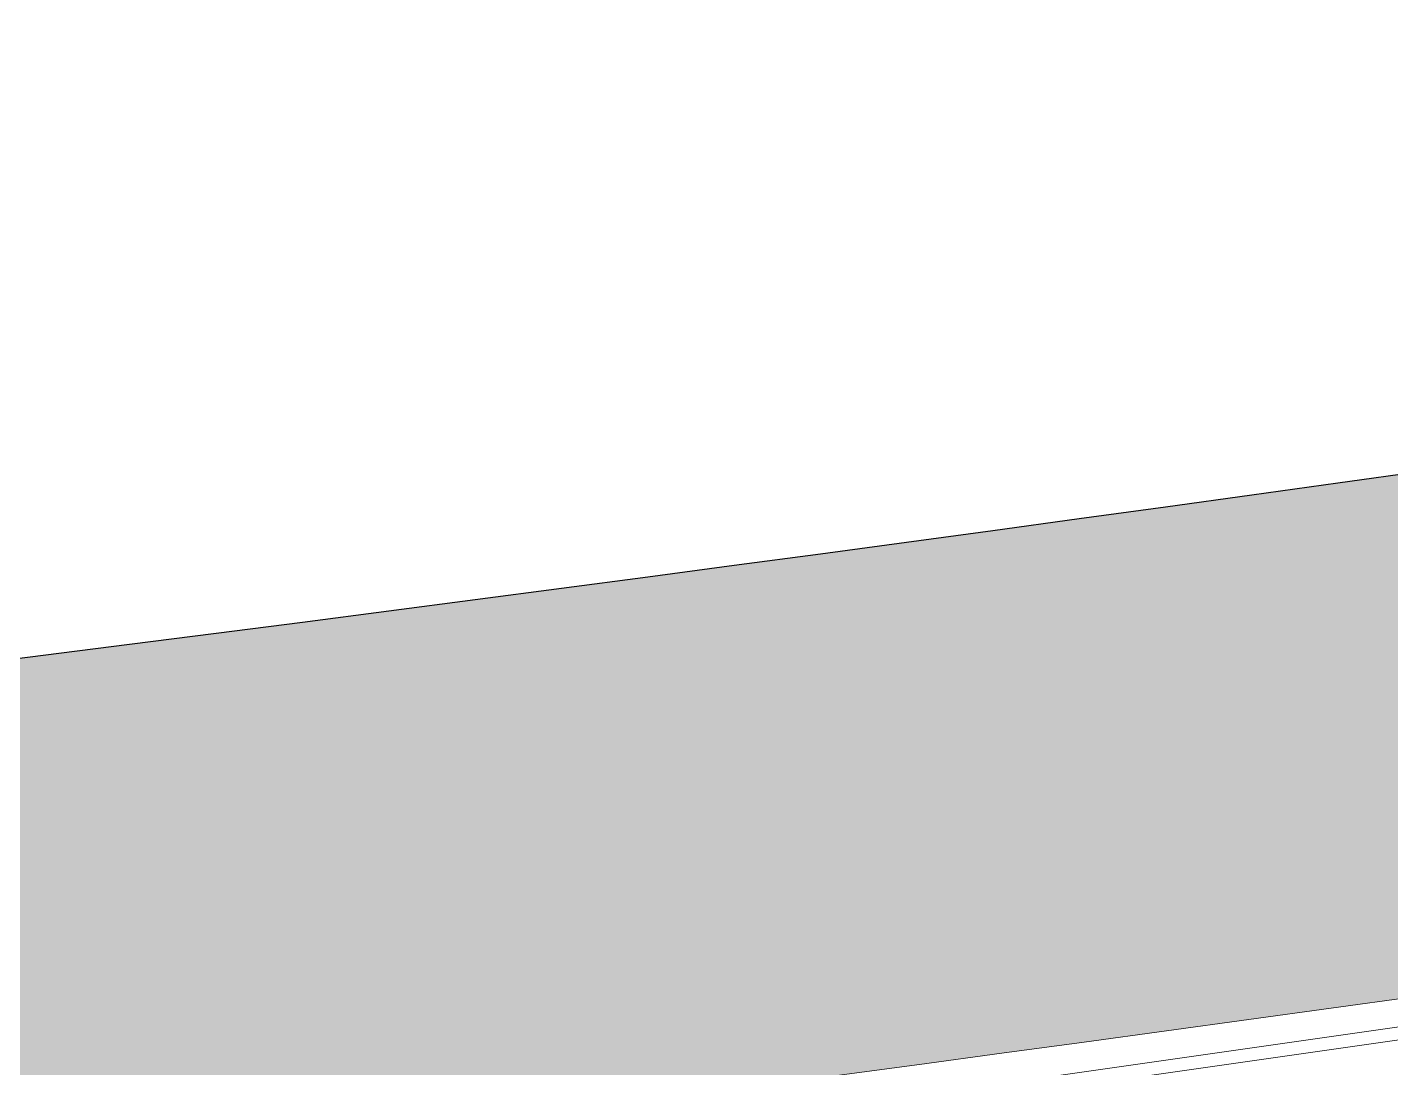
# Model space of a CAD drawing. Header units: millimetres. Extents: x -900937 to 446764, y -52814 to 307651.
# Drawn here: x 67681 to 80809, y 22314 to 32331 of the extents above; entities that cross this region are included whole.
import ezdxf

# ---------------------------------------------------------------- set-up
doc = ezdxf.new("R2010")
doc.units = ezdxf.units.MM
doc.header["$LTSCALE"] = 100
doc.header["$MEASUREMENT"] = 0
doc.linetypes.add('DASHED', pattern=[19.05, 12.7, -6.35])
for name, color, linetype, lineweight in [('0-HATCH', 8, 'Continuous', 0), ('con_hidden', 13, 'DASHED', 0), ('MB- XLHN 20160810$0$1ST_ALIGSIDEWALK', 5, 'Continuous', 18)]:
    doc.layers.add(name, color=color, linetype=linetype, lineweight=lineweight)
doc.layers.add('CP2-CWS-DT-PJGN-00024$0$timtuyen', color=1, linetype='Continuous')
doc.layers.add('MB- XLHN 20160810$0$Row1', color=5, linetype='Continuous')

# ---------------------------------------------------------------- blocks, each defined once
blk = doc.blocks.new('dfjghjk')
at = {"layer": 'con_hidden', "ltscale": 0.4, "flags": 128}
for points in [[(-32.608, 263.221), (-2.936, 267.41), (26.664, 272.452), (57.456, 276.197), (88.663, 280.321), (118.817, 287.642)], [(-32.59, 263.099), (-2.917, 267.288), (26.682, 272.331), (57.471, 276.075), (88.686, 280.2), (118.846, 287.522)]]:
    blk.add_lwpolyline(points, dxfattribs=at)

msp = doc.modelspace()

# ---------------------------------------------------------------- hatches: boundary and pattern name
at = {"layer": '0-HATCH'}
h = msp.add_hatch(dxfattribs=at)
h.set_pattern_fill('ANGLE', color=256, scale=100, angle=-14.6984)
h.set_pattern_definition([(44.9883, (-68837.4, -83715.86), (-493.8133, 494.0148), [508, -190.5]), (134.9883, (-68837.4, -83715.86), (-494.0148, -493.8133), [508, -190.5])])
h.paths.add_polyline_path([(135496, 32001, -0.026195), (145869, 33431), (164801, 35036), (164378, 40019), (139833, 37937, -0.024954), (33665, 22492, -0.02489), (-73240, 17699), (-75274, 17035, 0.850603), (-74819, 14109), (-69323, 14073), (-26134, 14074), (34137, 17514, 0.023703)])

# ---------------------------------------------------------------- linework, layer by layer
at = {"layer": 'CP2-CWS-DT-PJGN-00024$0$timtuyen'}
msp.add_arc((-67892, 1093191, 0), 1145005, 223.318858, 281.932933, dxfattribs=at)
at = {"layer": 'MB- XLHN 20160810$0$1ST_ALIGSIDEWALK'}
msp.add_arc((-67892, 1093191, 0), 1080505, 275.418359, 280.849755, dxfattribs=at)
at = {"layer": 'MB- XLHN 20160810$0$Row1'}
msp.add_arc((-67892, 1093191, 0), 1075505, 275.418359, 281.136203, dxfattribs=at)
msp.add_arc((-67892, 1093191, 0), 1075505, 275.418359, 281.136203, dxfattribs=at)

# ---------------------------------------------------------------- block references
at = {"xscale": 999.9999999999999, "yscale": 999.9999999999999, "zscale": 999.9999999999999, "rotation": 0.05812557092628745}
msp.add_blockref('dfjghjk', (103245, -241977, 0), dxfattribs=at)

doc.saveas('drawing.dxf')
